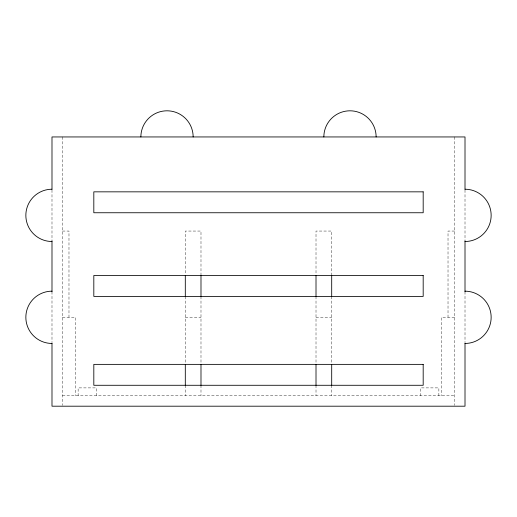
<?xml version="1.0" encoding="UTF-8"?>
<svg xmlns="http://www.w3.org/2000/svg" width="517" height="517" viewBox="0 0 517 517"><rect width="100%" height="100%" fill="white"/><g stroke="black" fill="none" stroke-linecap="round" stroke-linejoin="round"><path stroke-width="0.39" stroke-dasharray="2.58 1.94" d="M62.447 231.054L68.981 231.054L68.981 317.315M454.553 231.054L448.019 231.054L448.019 317.315M62.447 317.315L75.514 317.315L75.514 395.738M185.306 317.315L200.99 317.315M316.01 317.315L331.694 317.315M454.553 317.315L441.486 317.315L441.486 395.738M62.447 395.738L454.553 395.738M465.009 190.03L465.009 240.702M465.009 291.724L465.009 342.655M454.553 136.947L454.553 405.386M438.868 395.738L438.868 387.892L420.573 387.892L420.573 395.738M331.694 275.49L331.694 231.054L316.01 231.054L316.01 274.695M331.694 296.403L331.694 364.369M331.694 385.281L331.694 395.738M316.01 296.403L316.01 364.369M316.01 385.281L316.01 395.738M200.99 275.49L200.99 231.054L185.306 231.054L185.306 274.695M200.99 296.403L200.99 363.574M200.99 385.281L200.99 395.738M185.306 296.403L185.306 364.369M185.306 385.281L185.306 395.738M96.427 395.738L96.427 387.892L78.132 387.892L78.132 395.738M62.447 136.947L62.447 405.386M51.991 190.03L51.991 240.702M51.991 291.724L51.991 342.655"/><path stroke-width="0.78" d="M465.009 189.345L465.009 136.947L51.991 136.947L51.991 189.345M465.009 240.935L465.009 291.724M465.009 343.314L465.009 406.194L51.991 406.194L51.991 343.314M331.694 275.393L331.694 296.357M331.694 364.53L331.694 385.333M316.01 275.393L316.01 296.357M316.01 364.53L316.01 385.333M200.99 275.393L200.99 296.357M200.99 364.53L200.99 385.333M185.306 275.393L185.306 296.357M185.306 364.53L185.306 385.333M51.991 240.935L51.991 291.724M51.991 241.51A26.141 26.141 0 0 1 25.85 215.369A26.141 26.141 0 0 1 51.991 189.228M51.991 343.456A26.141 26.141 0 0 1 25.85 317.315A26.141 26.141 0 0 1 51.991 291.174M140.87 136.947A26.141 26.141 0 0 1 167.01 110.806A26.141 26.141 0 0 1 193.151 136.947M323.849 136.947A26.141 26.141 0 0 1 349.99 110.806A26.141 26.141 0 0 1 376.13 136.947M465.009 189.228A26.141 26.141 0 0 1 491.15 215.369A26.141 26.141 0 0 1 465.009 241.51M465.009 291.174A26.141 26.141 0 0 1 491.15 317.315A26.141 26.141 0 0 1 465.009 343.456M423.184 191.839L93.816 191.839L93.816 212.752L423.184 212.752L423.184 191.839M423.184 275.49L93.816 275.49L93.816 296.403L423.184 296.403L423.184 275.49M423.184 364.369L93.816 364.369L93.816 385.281L423.184 385.281L423.184 364.369"/></g></svg>
